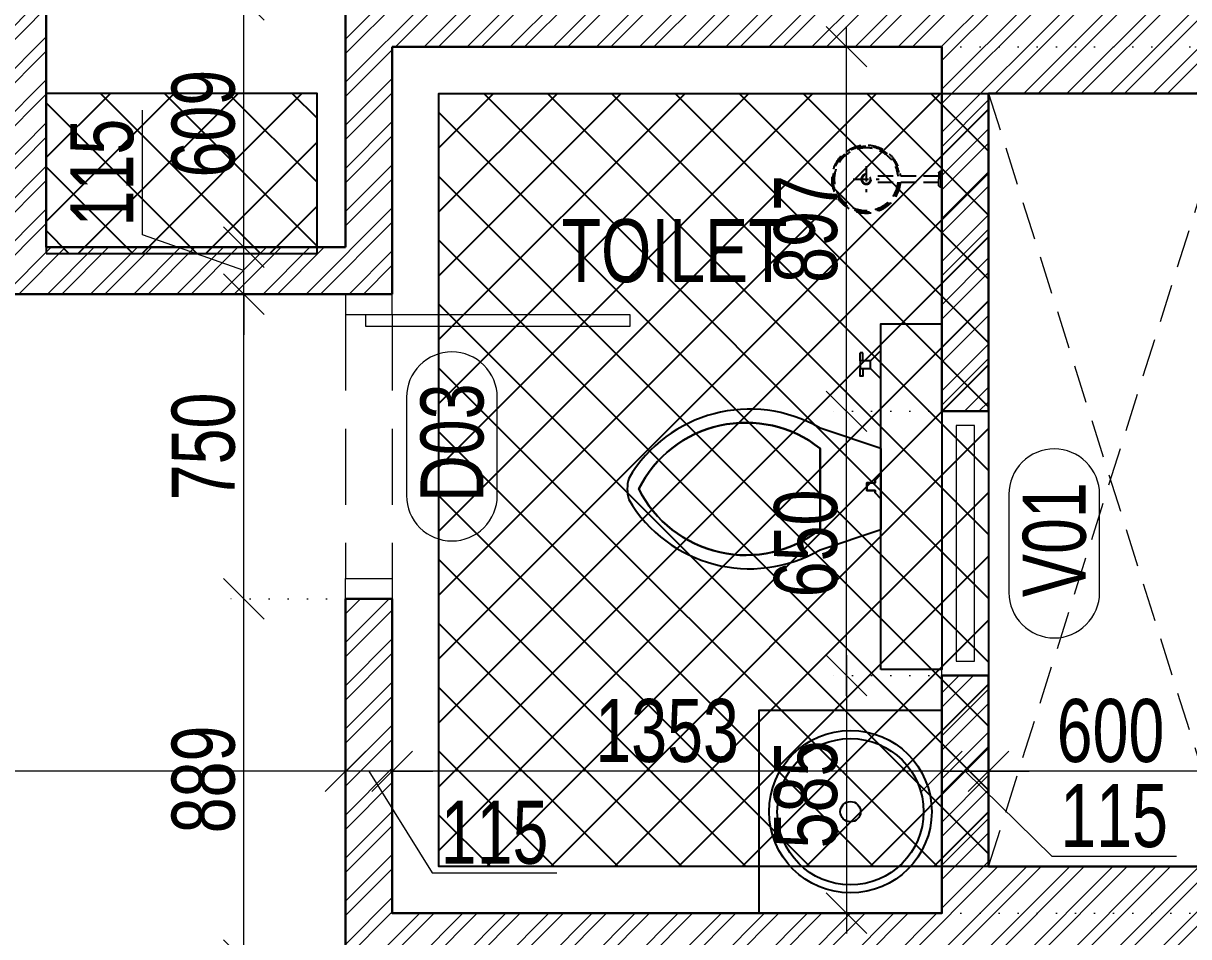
# Model space of a CAD drawing. Header units: inches. Extents: x 785882 to 928568, y 496782 to 576896.
# Drawn here: x 844660 to 847528, y 536820 to 539067 of the extents above; entities that cross this region are included whole.
import ezdxf
from ezdxf.enums import TextEntityAlignment as Align

# ---------------------------------------------------------------- set-up
doc = ezdxf.new("R2010")
doc.units = ezdxf.units.IN
doc.header["$LTSCALE"] = 750
doc.header["$MEASUREMENT"] = 0
for name, pattern in [('DOT', [0.25, 0, -0.25]), ('HIDDEN', [0.375, 0.25, -0.125]), ('HIDDEN2', [0.1875, 0.125, -0.0625])]:
    doc.linetypes.add(name, pattern=pattern)
for name, color, linetype, lineweight in [('DIMENSION WORKING-MSA', 222, 'Continuous', 13), ('DOOR NO-MSA', 4, 'Continuous', 9), ('DOOR-MSA', 50, 'Continuous', 13), ('DOTTED LINE-MSA', 3, 'HIDDEN2', 13), ('TEXT ROOM NAME-MSA', 210, 'Continuous', 13), ('WALL HATCH-MSA', 251, 'Continuous', 9), ('WALL-MSA', 32, 'Continuous', 30), ('WINDOE NO-MAS', 4, 'Continuous', 9), ('WINDOW-MSA', 50, 'Continuous', 13)]:
    doc.layers.add(name, color=color, linetype=linetype, lineweight=lineweight)
doc.layers.add('HATCH-SUNK 300MM-MSA', color=47, linetype='Continuous')
doc.layers.add('P.FIXTURE', color=7, linetype='Continuous')
doc.styles.add('AR', font='swisscl.ttf')
doc.styles.add('Arial-Reg+0.8Sc', font='swisscl.ttf')
doc.styles.add('MtXpl_Swis721_LtCn_B', font='swisscl.ttf')
doc.dimstyles.new('WORKING DIM', dxfattribs={"dimtxt": 155, "dimasz": 100, "dimexe": 50, "dimexo": 0, "dimgap": 20, "dimtad": 1, "dimdec": 0, "dimzin": 0, "dimdsep": 46, "dimtxsty": 'AR', "dimblk": 'OBLIQUE', "dimcen": 0.09, "dimdle": 50, "dimclrd": 256, "dimclre": 250, "dimclrt": 256, "dimadec": 0, "dimazin": 0, "dimtfac": 1, "dimtdec": 0, "dimtofl": 0, "dimtmove": 1, "dimatfit": 0, "dimfxl": 1, "dimtolj": 1, "dimtzin": 0, "dimlwd": -1, "dimlwe": -1, "dimarcsym": 0})
pattern_1 = [(45, (0, 0), (-78.57724, 78.57724), []), (135, (0, 0), (-78.57724, -78.57724), [])]

# ---------------------------------------------------------------- blocks, each defined once
blk = doc.blocks.new('A$Ca69f7aba')
at = {"layer": 'WINDOW-MSA', "ltscale": 5000}
for points in [[(-750, 0), (-700, 0), (-700, -115), (-750, -115)], [(0, 0), (-50, 0), (-50, -115), (0, -115)], [(-50, -50), (-50, -700), (-80, -700), (-80, -50)]]:
    blk.add_lwpolyline(points, close=True, dxfattribs=at)
at = {"layer": 'WINDOW-MSA', "linetype": 'HIDDEN'}
blk.add_lwpolyline([(-50, 0), (-700, 0)], dxfattribs=at)
at = {"layer": 'WINDOW-MSA', "linetype": 'HIDDEN', "elevation": 0}
blk.add_lwpolyline([(-50, -115), (-700, -115)], dxfattribs=at)
blk = doc.blocks.new('t4tgg34')
for points in [[(375405.3, -62759.1), (375390.8, -62744.6), (375390.8, -62738.4), (375370.8, -62738.4), (375370.8, -62719.7), (375390.8, -62719.7), (375390.8, -62713.4), (375405.3, -62699), (375405.3, -62635.1), (375255.5, -62585.2, 0.412342), (374784.6, -62708.9, 0.132891), (374784.6, -62761, 0.412336), (375255.5, -62884.7), (375405.3, -62834.8)], [(375255.5, -62834.8, -0.475238), (374809.5, -62734.9, -0.475243), (375255.5, -62635.1)]]:
    blk.add_lwpolyline(points, format="xyb", close=True)
blk.add_lwpolyline([(375255.5, -62834.8), (375255.5, -62635.1, 0.475243), (374809.5, -62734.9, 0.475238), (375255.5, -62834.8, 0.489246)], format="xyb")
blk.add_lwpolyline([(375405.3, -62635.1), (375405.3, -62699), (375390.8, -62713.4), (375390.8, -62719.7), (375370.8, -62719.7), (375370.8, -62738.4), (375390.8, -62738.4), (375390.8, -62744.6), (375405.3, -62759.1), (375405.3, -62699), (375405.3, -62834.8)])
blk = doc.blocks.new('9')
at = {"linetype": 'Continuous'}
for p, q in [((709869.5, -390414.7), (709869.5, -390433.8)), ((709875.9, -390414.7), (709875.9, -390433.8)), ((709875.9, -390433.8), (709869.5, -390433.8))]:
    blk.add_line(p, q, dxfattribs=at)
for points in [[(709894.9, -390395.7), (709920.3, -390370.3), (709920.3, -390440.1), (709894.9, -390414.7)], [(709875.9, -390395.7), (709875.9, -390376.6), (709869.5, -390376.6), (709869.5, -390395.7)]]:
    blk.add_lwpolyline(points, dxfattribs=at)
blk.add_lwpolyline([(709894.9, -390414.7), (709869.5, -390414.7), (709869.5, -390395.7), (709894.9, -390395.7)], close=True, dxfattribs=at)
blk = doc.blocks.new('SHOWE')
at = {"linetype": 'HIDDEN', "ltscale": 0.2}
for p, q in [((3964447.4, -1171664.5), (3964447.4, -1171728.1)), ((3964261.3, -1171717.9), (3964261.3, -1171674.7)), ((3964261.3, -1171674.7), (3964263.3, -1171674.7)), ((3964264.2, -1171676.3), (3964264.2, -1171716.3)), ((3964268.7, -1171680.5), (3964268.7, -1171696.3)), ((3964268.7, -1171688.6), (3964437.5, -1171688.6)), ((3964268.7, -1171712), (3964268.7, -1171696.3)), ((3964479.2, -1171696.3), (3964415.6, -1171696.3)), ((3964261.3, -1171717.9), (3964263.3, -1171717.9)), ((3964268.7, -1171704), (3964437.5, -1171704))]:
    blk.add_line(p, q, dxfattribs=at)
for radius in [12.5, 10.6]:
    blk.add_circle((3964447.4, -1171696.3), radius, dxfattribs=at)
for centre, radius, start, end in [((3964447.4, -1171696.3), 84.1, 185.2383, 174.7617), ((3964447.4, -1171696.3), 81.4, 185.4105, 174.5895), ((3964447.4, -1171696.3), 78, 185.6496, 174.3504), ((3964262.4, -1171676.3), 1.76, 358.0282, 62.0821), ((3964259.8, -1171685.3), 10.1, 28.3436, 64.2104), ((3964262.4, -1171716.3), 1.76, 297.9179, 1.9718), ((3964259.8, -1171707.2), 10.1, 295.7896, 331.6564)]:
    blk.add_arc(centre, radius, start, end, dxfattribs=at)
blk = doc.blocks.new('_Oblique')
at = {"color": 0, "linetype": 'ByBlock', "lineweight": -2}
blk.add_line((-0.5, -0.5), (0.5, 0.5), dxfattribs=at)
blk = doc.blocks.new('*D158')
at = {"layer": 'Defpoints', "color": 0, "ltscale": 0.25, "transparency": 16777216}
for p in [(846920.9, 536877.6), (849185.9, 536877.6), (847635.9, 536762.6)]:
    blk.add_point(p, dxfattribs=at)
at = {"layer": 'DIMENSION WORKING-MSA', "ltscale": 0.25, "transparency": 16777216}
for p, q in [((849503.1, 536915.2), (849503.1, 537222.1)), ((849185.9, 536877.6), (849185.9, 536977.6)), ((849185.9, 536820.1), (849503.1, 536915.2)), ((849185.9, 536762.6), (849185.9, 536877.6)), ((849185.9, 536762.6), (849185.9, 536662.6))]:
    blk.add_line(p, q, dxfattribs=at)
at = {"layer": 'DIMENSION WORKING-MSA', "color": 250, "linetype": 'DOT', "ltscale": 0.25, "transparency": 16777216}
for p, q in [((846920.9, 536877.6), (849235.9, 536877.6)), ((847635.9, 536762.6), (849235.9, 536762.6))]:
    blk.add_line(p, q, dxfattribs=at)
at = {"layer": 'DIMENSION WORKING-MSA', "ltscale": 0.25, "transparency": 16777216, "xscale": 100, "yscale": 100, "zscale": 100}
for p, rotation in [((849185.9, 536877.6), 270), ((849185.9, 536762.6), 90)]:
    blk.add_blockref('_Oblique', p, dxfattribs=dict(at, rotation=rotation))
at = {"layer": 'DIMENSION WORKING-MSA', "ltscale": 0.25, "transparency": 16777216, "insert": (849404, 537068.6), "char_height": 155, "attachment_point": 5, "rotation": 90, "style": 'AR'}
blk.add_mtext('\\A1;115', dxfattribs=at)
blk = doc.blocks.new('*D159')
at = {"layer": 'Defpoints', "color": 0, "ltscale": 0.25, "transparency": 16777216}
for p in [(846920.9, 539009.8), (849185.9, 539009.8), (846920.9, 536877.6)]:
    blk.add_point(p, dxfattribs=at)
at = {"layer": 'DIMENSION WORKING-MSA', "ltscale": 0.25, "transparency": 16777216}
blk.add_line((849185.9, 536827.6), (849185.9, 539059.8), dxfattribs=at)
at = {"layer": 'DIMENSION WORKING-MSA', "color": 250, "linetype": 'DOT', "ltscale": 0.25, "transparency": 16777216}
for p, q in [((846920.9, 539009.8), (849235.9, 539009.8)), ((846920.9, 536877.6), (849235.9, 536877.6))]:
    blk.add_line(p, q, dxfattribs=at)
at = {"layer": 'DIMENSION WORKING-MSA', "ltscale": 0.25, "transparency": 16777216, "xscale": 100, "yscale": 100, "zscale": 100}
for p, rotation in [((849185.9, 539009.8), 90), ((849185.9, 536877.6), 270)]:
    blk.add_blockref('_Oblique', p, dxfattribs=dict(at, rotation=rotation))
at = {"layer": 'DIMENSION WORKING-MSA', "ltscale": 0.25, "transparency": 16777216, "insert": (849086.5, 537943.7), "char_height": 155, "attachment_point": 5, "rotation": 90, "style": 'AR'}
blk.add_mtext('\\A1;2132', dxfattribs=at)
blk = doc.blocks.new('*D160')
at = {"layer": 'Defpoints', "color": 0, "ltscale": 0.25, "transparency": 16777216}
for p in [(847635.9, 539124.8), (849185.9, 539124.8), (846920.9, 539009.8)]:
    blk.add_point(p, dxfattribs=at)
at = {"layer": 'DIMENSION WORKING-MSA', "ltscale": 0.25, "transparency": 16777216}
for p, q in [((849503.1, 539162.4), (849503.1, 539469.3)), ((849185.9, 539124.8), (849185.9, 539224.8)), ((849185.9, 539067.3), (849503.1, 539162.4)), ((849185.9, 539009.8), (849185.9, 539124.8)), ((849185.9, 539009.8), (849185.9, 538909.8))]:
    blk.add_line(p, q, dxfattribs=at)
at = {"layer": 'DIMENSION WORKING-MSA', "color": 250, "linetype": 'DOT', "ltscale": 0.25, "transparency": 16777216}
for p, q in [((847635.9, 539124.8), (849235.9, 539124.8)), ((846920.9, 539009.8), (849235.9, 539009.8))]:
    blk.add_line(p, q, dxfattribs=at)
at = {"layer": 'DIMENSION WORKING-MSA', "ltscale": 0.25, "transparency": 16777216, "xscale": 100, "yscale": 100, "zscale": 100}
for p, rotation in [((849185.9, 539124.8), 270), ((849185.9, 539009.8), 90)]:
    blk.add_blockref('_Oblique', p, dxfattribs=dict(at, rotation=rotation))
at = {"layer": 'DIMENSION WORKING-MSA', "ltscale": 0.25, "transparency": 16777216, "insert": (849404, 539315.8), "char_height": 155, "attachment_point": 5, "rotation": 90, "style": 'AR'}
blk.add_mtext('\\A1;115', dxfattribs=at)
blk = doc.blocks.new('*D179')
at = {"layer": 'Defpoints', "color": 0, "ltscale": 0.25, "transparency": 16777216}
for p in [(847035.9, 563204), (849835.9, 563204), (847035.9, 504339.5)]:
    blk.add_point(p, dxfattribs=at)
at = {"layer": 'DIMENSION WORKING-MSA', "ltscale": 0.25, "transparency": 16777216}
blk.add_line((849835.9, 504289.5), (849835.9, 563254), dxfattribs=at)
at = {"layer": 'DIMENSION WORKING-MSA', "color": 250, "linetype": 'DOT', "ltscale": 0.25, "transparency": 16777216}
for p, q in [((847035.9, 563204), (849885.9, 563204)), ((847035.9, 504339.5), (849885.9, 504339.5))]:
    blk.add_line(p, q, dxfattribs=at)
at = {"layer": 'DIMENSION WORKING-MSA', "ltscale": 0.25, "transparency": 16777216, "xscale": 100, "yscale": 100, "zscale": 100}
for p, rotation in [((849835.9, 563204), 90), ((849835.9, 504339.5), 270)]:
    blk.add_blockref('_Oblique', p, dxfattribs=dict(at, rotation=rotation))
at = {"layer": 'DIMENSION WORKING-MSA', "ltscale": 0.25, "transparency": 16777216, "insert": (849736.5, 533771.7), "char_height": 155, "attachment_point": 5, "rotation": 90, "style": 'AR'}
blk.add_mtext('\\A1;58865', dxfattribs=at)
blk = doc.blocks.new('Win-Tag-03')
blk.add_lwpolyline([(-130, 120), (130, 120, -0.414214), (250, 0), (250, 0, -0.414214), (130, -120), (-130, -120, -0.414214), (-250, 0), (-250, 0, -0.414214)], format="xyb", close=True)
blk = doc.blocks.new('*D672')
at = {"layer": 'Defpoints', "color": 0, "ltscale": 0.25, "transparency": 16777216}
for p in [(846935.9, 537462.6), (846685.9, 536877.6), (846685.9, 536877.6)]:
    blk.add_point(p, dxfattribs=at)
at = {"layer": 'DIMENSION WORKING-MSA', "ltscale": 0.25, "transparency": 16777216}
blk.add_line((846685.9, 537512.6), (846685.9, 536827.6), dxfattribs=at)
at = {"layer": 'DIMENSION WORKING-MSA', "color": 250, "linetype": 'DOT', "ltscale": 0.25, "transparency": 16777216}
for p, q in [((846935.9, 537462.6), (846635.9, 537462.6)), ((846685.9, 536877.6), (846735.9, 536877.6))]:
    blk.add_line(p, q, dxfattribs=at)
at = {"layer": 'DIMENSION WORKING-MSA', "ltscale": 0.25, "transparency": 16777216, "xscale": 100, "yscale": 100, "zscale": 100}
for p, rotation in [((846685.9, 537462.6), 90), ((846685.9, 536877.6), 270)]:
    blk.add_blockref('_Oblique', p, dxfattribs=dict(at, rotation=rotation))
at = {"layer": 'DIMENSION WORKING-MSA', "ltscale": 0.25, "transparency": 16777216, "insert": (846586.5, 537170.1), "char_height": 155, "attachment_point": 5, "rotation": 90, "style": 'AR'}
blk.add_mtext('\\A1;585', dxfattribs=at)
blk = doc.blocks.new('*D673')
at = {"layer": 'Defpoints', "color": 0, "ltscale": 0.25, "transparency": 16777216}
for p in [(846685.9, 538112.6), (846935.9, 538112.6), (846935.9, 537462.6)]:
    blk.add_point(p, dxfattribs=at)
at = {"layer": 'DIMENSION WORKING-MSA', "ltscale": 0.25, "transparency": 16777216}
blk.add_line((846685.9, 537412.6), (846685.9, 538162.6), dxfattribs=at)
at = {"layer": 'DIMENSION WORKING-MSA', "color": 250, "linetype": 'DOT', "ltscale": 0.25, "transparency": 16777216}
for p, q in [((846935.9, 538112.6), (846635.9, 538112.6)), ((846935.9, 537462.6), (846635.9, 537462.6))]:
    blk.add_line(p, q, dxfattribs=at)
at = {"layer": 'DIMENSION WORKING-MSA', "ltscale": 0.25, "transparency": 16777216, "xscale": 100, "yscale": 100, "zscale": 100}
for p, rotation in [((846685.9, 538112.6), 90), ((846685.9, 537462.6), 270)]:
    blk.add_blockref('_Oblique', p, dxfattribs=dict(at, rotation=rotation))
at = {"layer": 'DIMENSION WORKING-MSA', "ltscale": 0.25, "transparency": 16777216, "insert": (846586.5, 537787.6), "char_height": 155, "attachment_point": 5, "rotation": 90, "style": 'AR'}
blk.add_mtext('\\A1;650', dxfattribs=at)
blk = doc.blocks.new('*D674')
at = {"layer": 'Defpoints', "color": 0, "ltscale": 0.25, "transparency": 16777216}
for p in [(846685.9, 539009.8), (846685.9, 539009.8), (846935.9, 538112.6)]:
    blk.add_point(p, dxfattribs=at)
at = {"layer": 'DIMENSION WORKING-MSA', "ltscale": 0.25, "transparency": 16777216}
blk.add_line((846685.9, 538062.6), (846685.9, 539059.8), dxfattribs=at)
at = {"layer": 'DIMENSION WORKING-MSA', "color": 250, "linetype": 'DOT', "ltscale": 0.25, "transparency": 16777216}
for p, q in [((846685.9, 539009.8), (846735.9, 539009.8)), ((846935.9, 538112.6), (846635.9, 538112.6))]:
    blk.add_line(p, q, dxfattribs=at)
at = {"layer": 'DIMENSION WORKING-MSA', "ltscale": 0.25, "transparency": 16777216, "xscale": 100, "yscale": 100, "zscale": 100}
for p, rotation in [((846685.9, 539009.8), 90), ((846685.9, 538112.6), 270)]:
    blk.add_blockref('_Oblique', p, dxfattribs=dict(at, rotation=rotation))
at = {"layer": 'DIMENSION WORKING-MSA', "ltscale": 0.25, "transparency": 16777216, "insert": (846586.5, 538561.2), "char_height": 155, "attachment_point": 5, "rotation": 90, "style": 'AR'}
blk.add_mtext('\\A1;897', dxfattribs=at)
blk = doc.blocks.new('*D666')
at = {"layer": 'Defpoints', "color": 0, "ltscale": 0.25, "transparency": 16777216}
for p in [(845203.3, 537651.2), (845453.3, 537651.2), (845453.3, 536762.6)]:
    blk.add_point(p, dxfattribs=at)
at = {"layer": 'DIMENSION WORKING-MSA', "ltscale": 0.25, "transparency": 16777216}
blk.add_line((845203.3, 536712.6), (845203.3, 537701.2), dxfattribs=at)
at = {"layer": 'DIMENSION WORKING-MSA', "color": 250, "linetype": 'DOT', "ltscale": 0.25, "transparency": 16777216}
for p, q in [((845453.3, 537651.2), (845153.3, 537651.2)), ((845453.3, 536762.6), (845153.3, 536762.6))]:
    blk.add_line(p, q, dxfattribs=at)
at = {"layer": 'DIMENSION WORKING-MSA', "ltscale": 0.25, "transparency": 16777216, "xscale": 100, "yscale": 100, "zscale": 100}
for p, rotation in [((845203.3, 537651.2), 90), ((845203.3, 536762.6), 270)]:
    blk.add_blockref('_Oblique', p, dxfattribs=dict(at, rotation=rotation))
at = {"layer": 'DIMENSION WORKING-MSA', "ltscale": 0.25, "transparency": 16777216, "insert": (845104, 537206.9), "char_height": 155, "attachment_point": 5, "rotation": 90, "style": 'AR'}
blk.add_mtext('\\A1;889', dxfattribs=at)
blk = doc.blocks.new('*D667')
at = {"layer": 'Defpoints', "color": 0, "ltscale": 0.25, "transparency": 16777216}
for p in [(845203.3, 538401.2), (845203.3, 538401.2), (845453.3, 537651.2)]:
    blk.add_point(p, dxfattribs=at)
at = {"layer": 'DIMENSION WORKING-MSA', "ltscale": 0.25, "transparency": 16777216}
blk.add_line((845203.3, 537601.2), (845203.3, 538451.2), dxfattribs=at)
at = {"layer": 'DIMENSION WORKING-MSA', "color": 250, "linetype": 'DOT', "ltscale": 0.25, "transparency": 16777216}
for p, q in [((845203.3, 538401.2), (845153.3, 538401.2)), ((845453.3, 537651.2), (845153.3, 537651.2))]:
    blk.add_line(p, q, dxfattribs=at)
at = {"layer": 'DIMENSION WORKING-MSA', "ltscale": 0.25, "transparency": 16777216, "xscale": 100, "yscale": 100, "zscale": 100}
for p, rotation in [((845203.3, 538401.2), 90), ((845203.3, 537651.2), 270)]:
    blk.add_blockref('_Oblique', p, dxfattribs=dict(at, rotation=rotation))
at = {"layer": 'DIMENSION WORKING-MSA', "ltscale": 0.25, "transparency": 16777216, "insert": (845104, 538026.2), "char_height": 155, "attachment_point": 5, "rotation": 90, "style": 'AR'}
blk.add_mtext('\\A1;750', dxfattribs=at)
blk = doc.blocks.new('*D668')
at = {"layer": 'Defpoints', "color": 0, "ltscale": 0.25, "transparency": 16777216}
for p in [(845203.3, 538516.2), (845203.3, 538516.2), (845203.3, 538401.2)]:
    blk.add_point(p, dxfattribs=at)
at = {"layer": 'DIMENSION WORKING-MSA', "ltscale": 0.25, "transparency": 16777216}
for p, q in [((844953.3, 538546.6), (844953.3, 538853.4)), ((845203.3, 538516.2), (845203.3, 538616.2)), ((845203.3, 538458.7), (844953.3, 538546.6)), ((845203.3, 538401.2), (845203.3, 538516.2)), ((845203.3, 538401.2), (845203.3, 538301.2))]:
    blk.add_line(p, q, dxfattribs=at)
at = {"layer": 'DIMENSION WORKING-MSA', "color": 250, "linetype": 'DOT', "ltscale": 0.25, "transparency": 16777216}
for p, q in [((845203.3, 538516.2), (845153.3, 538516.2)), ((845203.3, 538401.2), (845153.3, 538401.2))]:
    blk.add_line(p, q, dxfattribs=at)
at = {"layer": 'DIMENSION WORKING-MSA', "ltscale": 0.25, "transparency": 16777216, "xscale": 100, "yscale": 100, "zscale": 100}
for p, rotation in [((845203.3, 538516.2), 270), ((845203.3, 538401.2), 90)]:
    blk.add_blockref('_Oblique', p, dxfattribs=dict(at, rotation=rotation))
at = {"layer": 'DIMENSION WORKING-MSA', "ltscale": 0.25, "transparency": 16777216, "insert": (844854.3, 538700), "char_height": 155, "attachment_point": 5, "rotation": 90, "style": 'AR'}
blk.add_mtext('\\A1;115', dxfattribs=at)
blk = doc.blocks.new('*D669')
at = {"layer": 'Defpoints', "color": 0, "ltscale": 0.25, "transparency": 16777216}
for p in [(845203.3, 539124.8), (845453.3, 539124.8), (845203.3, 538516.2)]:
    blk.add_point(p, dxfattribs=at)
at = {"layer": 'DIMENSION WORKING-MSA', "ltscale": 0.25, "transparency": 16777216}
blk.add_line((845203.3, 538466.2), (845203.3, 539174.8), dxfattribs=at)
at = {"layer": 'DIMENSION WORKING-MSA', "color": 250, "linetype": 'DOT', "ltscale": 0.25, "transparency": 16777216}
for p, q in [((845453.3, 539124.8), (845153.3, 539124.8)), ((845203.3, 538516.2), (845153.3, 538516.2))]:
    blk.add_line(p, q, dxfattribs=at)
at = {"layer": 'DIMENSION WORKING-MSA', "ltscale": 0.25, "transparency": 16777216, "xscale": 100, "yscale": 100, "zscale": 100}
for p, rotation in [((845203.3, 539124.8), 90), ((845203.3, 538516.2), 270)]:
    blk.add_blockref('_Oblique', p, dxfattribs=dict(at, rotation=rotation))
at = {"layer": 'DIMENSION WORKING-MSA', "ltscale": 0.25, "transparency": 16777216, "insert": (845104, 538820.5), "char_height": 155, "attachment_point": 5, "rotation": 90, "style": 'AR'}
blk.add_mtext('\\A1;609', dxfattribs=at)
blk = doc.blocks.new('*D637')
at = {"layer": 'Defpoints', "color": 0, "ltscale": 0.25, "transparency": 16777216}
for p in [(847035.9, 537226.9), (847035.9, 536992.6), (847635.9, 536992.6)]:
    blk.add_point(p, dxfattribs=at)
at = {"layer": 'DIMENSION WORKING-MSA', "color": 250, "linetype": 'DOT', "ltscale": 0.25, "transparency": 16777216}
for p, q in [((847035.9, 536992.6), (847035.9, 537276.9)), ((847635.9, 536992.6), (847635.9, 537276.9))]:
    blk.add_line(p, q, dxfattribs=at)
at = {"layer": 'DIMENSION WORKING-MSA', "ltscale": 0.25, "transparency": 16777216}
blk.add_line((847685.9, 537226.9), (846985.9, 537226.9), dxfattribs=at)
at = {"layer": 'DIMENSION WORKING-MSA', "ltscale": 0.25, "transparency": 16777216, "xscale": 100, "yscale": 100, "zscale": 100, "rotation": 180}
blk.add_blockref('_Oblique', (847035.9, 537226.9), dxfattribs=at)
at = {"layer": 'DIMENSION WORKING-MSA', "ltscale": 0.25, "transparency": 16777216, "xscale": 100, "yscale": 100, "zscale": 100}
blk.add_blockref('_Oblique', (847635.9, 537226.9), dxfattribs=at)
at = {"layer": 'DIMENSION WORKING-MSA', "ltscale": 0.25, "transparency": 16777216, "insert": (847335.9, 537326.2), "char_height": 155, "attachment_point": 5, "style": 'AR'}
blk.add_mtext('\\A1;600', dxfattribs=at)
blk = doc.blocks.new('*D638')
at = {"layer": 'Defpoints', "color": 0, "ltscale": 0.25, "transparency": 16777216}
for p in [(845568.3, 537226.9), (845568.3, 536877.6), (846920.9, 536877.6)]:
    blk.add_point(p, dxfattribs=at)
at = {"layer": 'DIMENSION WORKING-MSA', "color": 250, "linetype": 'DOT', "ltscale": 0.25, "transparency": 16777216}
for p, q in [((845568.3, 536877.6), (845568.3, 537276.9)), ((846920.9, 536877.6), (846920.9, 537276.9))]:
    blk.add_line(p, q, dxfattribs=at)
at = {"layer": 'DIMENSION WORKING-MSA', "ltscale": 0.25, "transparency": 16777216}
blk.add_line((846970.9, 537226.9), (845518.3, 537226.9), dxfattribs=at)
at = {"layer": 'DIMENSION WORKING-MSA', "ltscale": 0.25, "transparency": 16777216, "xscale": 100, "yscale": 100, "zscale": 100, "rotation": 180}
blk.add_blockref('_Oblique', (845568.3, 537226.9), dxfattribs=at)
at = {"layer": 'DIMENSION WORKING-MSA', "ltscale": 0.25, "transparency": 16777216, "xscale": 100, "yscale": 100, "zscale": 100}
blk.add_blockref('_Oblique', (846920.9, 537226.9), dxfattribs=at)
at = {"layer": 'DIMENSION WORKING-MSA', "ltscale": 0.25, "transparency": 16777216, "insert": (846244.6, 537326.3), "char_height": 155, "attachment_point": 5, "style": 'AR'}
blk.add_mtext('\\A1;1353', dxfattribs=at)
blk = doc.blocks.new('*D639')
at = {"layer": 'Defpoints', "color": 0, "ltscale": 0.25, "transparency": 16777216}
for p in [(847035.9, 537226.9), (847035.9, 536992.6), (846920.9, 536877.6)]:
    blk.add_point(p, dxfattribs=at)
at = {"layer": 'DIMENSION WORKING-MSA', "color": 250, "linetype": 'DOT', "ltscale": 0.25, "transparency": 16777216}
for p, q in [((846920.9, 536877.6), (846920.9, 537276.9)), ((847035.9, 536992.6), (847035.9, 537276.9))]:
    blk.add_line(p, q, dxfattribs=at)
at = {"layer": 'DIMENSION WORKING-MSA', "ltscale": 0.25, "transparency": 16777216}
for p, q in [((846920.9, 537226.9), (846820.9, 537226.9)), ((846920.9, 537226.9), (847035.9, 537226.9)), ((846978.4, 537226.9), (847191.4, 537017.8)), ((847035.9, 537226.9), (847135.9, 537226.9)), ((847191.4, 537017.8), (847498.2, 537017.8))]:
    blk.add_line(p, q, dxfattribs=at)
at = {"layer": 'DIMENSION WORKING-MSA', "ltscale": 0.25, "transparency": 16777216, "xscale": 100, "yscale": 100, "zscale": 100}
blk.add_blockref('_Oblique', (846920.9, 537226.9), dxfattribs=at)
at = {"layer": 'DIMENSION WORKING-MSA', "ltscale": 0.25, "transparency": 16777216, "xscale": 100, "yscale": 100, "zscale": 100, "rotation": 180}
blk.add_blockref('_Oblique', (847035.9, 537226.9), dxfattribs=at)
at = {"layer": 'DIMENSION WORKING-MSA', "ltscale": 0.25, "transparency": 16777216, "insert": (847344.8, 537116.9), "char_height": 155, "attachment_point": 5, "style": 'AR'}
blk.add_mtext('\\A1;115', dxfattribs=at)
blk = doc.blocks.new('*D640')
at = {"layer": 'Defpoints', "color": 0, "ltscale": 0.25, "transparency": 16777216}
for p in [(845453.3, 537226.9), (845453.3, 537226.9), (845568.3, 537226.9)]:
    blk.add_point(p, dxfattribs=at)
at = {"layer": 'DIMENSION WORKING-MSA', "color": 250, "linetype": 'DOT', "ltscale": 0.25, "transparency": 16777216}
for p, q in [((845453.3, 537226.9), (845453.3, 537276.9)), ((845568.3, 537226.9), (845568.3, 537276.9))]:
    blk.add_line(p, q, dxfattribs=at)
at = {"layer": 'DIMENSION WORKING-MSA', "ltscale": 0.25, "transparency": 16777216}
for p, q in [((845453.3, 537226.9), (845353.3, 537226.9)), ((845568.3, 537226.9), (845453.3, 537226.9)), ((845510.8, 537226.9), (845666.6, 536976.9)), ((845568.3, 537226.9), (845668.3, 537226.9)), ((845666.6, 536976.9), (845973.4, 536976.9))]:
    blk.add_line(p, q, dxfattribs=at)
at = {"layer": 'DIMENSION WORKING-MSA', "ltscale": 0.25, "transparency": 16777216, "xscale": 100, "yscale": 100, "zscale": 100}
blk.add_blockref('_Oblique', (845453.3, 537226.9), dxfattribs=at)
at = {"layer": 'DIMENSION WORKING-MSA', "ltscale": 0.25, "transparency": 16777216, "xscale": 100, "yscale": 100, "zscale": 100, "rotation": 180}
blk.add_blockref('_Oblique', (845568.3, 537226.9), dxfattribs=at)
at = {"layer": 'DIMENSION WORKING-MSA', "ltscale": 0.25, "transparency": 16777216, "insert": (845820, 537075.9), "char_height": 155, "attachment_point": 5, "style": 'AR'}
blk.add_mtext('\\A1;115', dxfattribs=at)
blk = doc.blocks.new('*D641')
at = {"layer": 'Defpoints', "color": 0, "ltscale": 0.25, "transparency": 16777216}
for p in [(841263, 537226.9), (841263, 537226.9), (845453.3, 537226.9)]:
    blk.add_point(p, dxfattribs=at)
at = {"layer": 'DIMENSION WORKING-MSA', "color": 250, "linetype": 'DOT', "ltscale": 0.25, "transparency": 16777216}
for p, q in [((841263, 537226.9), (841263, 537276.9)), ((845453.3, 537226.9), (845453.3, 537276.9))]:
    blk.add_line(p, q, dxfattribs=at)
at = {"layer": 'DIMENSION WORKING-MSA', "ltscale": 0.25, "transparency": 16777216}
blk.add_line((845503.3, 537226.9), (841213, 537226.9), dxfattribs=at)
at = {"layer": 'DIMENSION WORKING-MSA', "ltscale": 0.25, "transparency": 16777216, "xscale": 100, "yscale": 100, "zscale": 100, "rotation": 180}
blk.add_blockref('_Oblique', (841263, 537226.9), dxfattribs=at)
at = {"layer": 'DIMENSION WORKING-MSA', "ltscale": 0.25, "transparency": 16777216, "xscale": 100, "yscale": 100, "zscale": 100}
blk.add_blockref('_Oblique', (845453.3, 537226.9), dxfattribs=at)
at = {"layer": 'DIMENSION WORKING-MSA', "ltscale": 0.25, "transparency": 16777216, "insert": (844011.6, 537326.2), "char_height": 155, "attachment_point": 5, "style": 'AR'}
blk.add_mtext('\\A1;4190', dxfattribs=at)
blk = doc.blocks.new('A$C59c041b7')
at = {"layer": 'HATCH-SUNK 300MM-MSA', "transparency": 33554559}
h = blk.add_hatch(dxfattribs=at)
h.set_pattern_fill('ANSI37', color=256, scale=35)
h.set_pattern_definition(pattern_1)
h.paths.add_polyline_path([(18407, -24702.8), (19073.8, -24702.8), (19073.8, -24309.2), (18407, -24309.2)])
h = blk.add_hatch(dxfattribs=at)
h.set_pattern_fill('ANSI37', color=256, scale=35)
h.set_pattern_definition(pattern_1)
h.paths.add_polyline_path([(20726.4, -26211.4), (19373.8, -26211.4), (19373.8, -24309.2), (20726.4, -24309.2)])
at = {"layer": 'HATCH-SUNK 300MM-MSA'}
for points in [[(18407, -24702.8), (19073.8, -24702.8), (19073.8, -24309.2), (18407, -24309.2)], [(20726.4, -26211.4), (19373.8, -26211.4), (19373.8, -24309.2), (20726.4, -24309.2)]]:
    blk.add_lwpolyline(points, close=True, dxfattribs=at)

msp = doc.modelspace()

# ---------------------------------------------------------------- hatches: boundary and pattern name
at = {"layer": 'WALL HATCH-MSA'}
h = msp.add_hatch(dxfattribs=at)
h.set_pattern_fill('ANSI32', color=256, scale=200)
h.paths.add_polyline_path([(847635.9, 538894.8), (847635.9, 539124.8), (845453.3, 539124.8), (845453.3, 538516.2), (844716.5, 538516.2), (844716.5, 539124.8), (844601.5, 539124.8), (844601.5, 538516.2), (841263, 538516.2), (841263, 538951.2), (841148, 538951.2), (841148, 538401.2), (845568.3, 538401.2), (845568.3, 539009.8), (846920.9, 539009.8), (846920.9, 538112.6), (847035.9, 538112.6), (847035.9, 538894.8)])
h = msp.add_hatch(dxfattribs=at)
h.set_pattern_fill('ANSI32', color=256, scale=200)
h.paths.add_polyline_path([(847035.9, 536992.6), (847035.9, 537462.6), (846920.9, 537462.6), (846920.9, 536877.6), (845568.3, 536877.6), (845568.3, 537651.2), (845453.3, 537651.2), (845453.3, 536762.6), (847635.9, 536762.6), (847635.9, 536992.6)])

# ---------------------------------------------------------------- linework, layer by layer
at = {"layer": 'DOTTED LINE-MSA'}
for points in [[(847035.9, 536992.6), (847635.9, 538894.8)], [(847035.9, 538894.8), (847635.9, 536992.6)]]:
    msp.add_lwpolyline(points, dxfattribs=at)
at = {"layer": 'P.FIXTURE'}
for points in [[(846770.9, 537477.6), (846770.9, 538327.6), (846920.9, 538327.6), (846920.9, 537477.6)], [(846920.9, 536877.6), (846470.9, 536877.6), (846470.9, 537377.6), (846920.9, 537377.6)]]:
    msp.add_lwpolyline(points, close=True, dxfattribs=at)
for radius in [200, 180, 25]:
    msp.add_circle((846695.9, 537127.6), radius, dxfattribs=at)
at = {"layer": 'WALL-MSA'}
for p, q in [((844716.5, 539124.8), (844716.5, 538516.2)), ((845453.3, 538516.2), (845453.3, 539124.8)), ((845568.3, 538401.2, 0), (845568.3, 539009.8)), ((846920.9, 539009.8), (845568.3, 539009.8)), ((846920.9, 539009.8), (846920.9, 538112.6)), ((847035.9, 538894.8), (847035.9, 538112.6)), ((847635.9, 538894.8), (847035.9, 538894.8)), ((845453.3, 538516.2), (844716.5, 538516.2)), ((845568.3, 538401.2), (841148, 538401.2)), ((846920.9, 538112.6), (847035.9, 538112.6)), ((845453.3, 537651.2), (845568.3, 537651.2)), ((845453.3, 537651.2), (845453.3, 536762.6)), ((845568.3, 537651.2), (845568.3, 536877.6, 0)), ((846920.9, 537462.6), (846920.9, 536877.6)), ((846920.9, 537462.6), (847035.9, 537462.6)), ((847035.9, 537462.6), (847035.9, 536992.6)), ((847035.9, 536992.6), (847635.9, 536992.6)), ((845568.3, 536877.6), (846920.9, 536877.6))]:
    msp.add_line(p, q, dxfattribs=at)
at = {"layer": 'WINDOW-MSA'}
for p, q in [((846920.9, 537462.6), (846920.9, 538112.6)), ((847035.9, 537462.6), (847035.9, 538112.6))]:
    msp.add_line(p, q, dxfattribs=at)
msp.add_lwpolyline([(846955.9, 538077.6), (846955.9, 537497.6), (847000.9, 537497.6), (847000.9, 538077.6)], close=True, dxfattribs=at)

# ---------------------------------------------------------------- block references
at = {"layer": 'DOOR NO-MSA', "xscale": -0.9300595238095237, "yscale": 0.9300595238095237, "zscale": 0.9300595238095237, "rotation": 90.00000000000007}
msp.add_blockref('Win-Tag-03', (845715, 538026.2, 0), dxfattribs=at)
at = {"layer": 'DOOR-MSA', "rotation": 90.00000000000004}
msp.add_blockref('A$Ca69f7aba', (845453.3, 538401.2), dxfattribs=at)
at = {"layer": 'HATCH-SUNK 300MM-MSA'}
msp.add_blockref('A$C59c041b7', (826309.5, 563204), dxfattribs=at)
at = {"layer": 'P.FIXTURE', "lineweight": 30, "xscale": -1}
msp.add_blockref('SHOWE', (4811182.2, 1710380), dxfattribs=at)
at = {"layer": 'P.FIXTURE', "xscale": -1, "rotation": 180}
msp.add_blockref('9', (136850.5, 147822.4), dxfattribs=at)
at = {"layer": 'P.FIXTURE'}
msp.add_blockref('t4tgg34', (471365.6, 600656.6), dxfattribs=at)
at = {"layer": 'WINDOE NO-MAS', "xscale": -0.9300595238095237, "yscale": 0.9300595238095237, "zscale": 0.9300595238095237, "rotation": 90.00000000000007}
msp.add_blockref('Win-Tag-03', (847197.5, 537787.6), dxfattribs=at)

# ---------------------------------------------------------------- texts
at = {"layer": 'DOOR NO-MSA', "style": 'Arial-Reg+0.8Sc'}
msp.add_text('D03', height=155, rotation=90, dxfattribs=at).set_placement((845715.2, 538035.5, 0), align=Align.MIDDLE_CENTER)
at = {"layer": 'TEXT ROOM NAME-MSA', "lineweight": 0, "style": 'MtXpl_Swis721_LtCn_B'}
msp.add_text('TOILET', height=155, dxfattribs=at).set_placement((845985, 538430.4))
at = {"layer": 'WINDOE NO-MAS', "style": 'Arial-Reg+0.8Sc'}
msp.add_text('V01', height=155, rotation=90, dxfattribs=at).set_placement((847197.5, 537796.9), align=Align.MIDDLE_CENTER)

# ---------------------------------------------------------------- dimensions: what is measured, and where the dimension line sits
at = {"layer": 'DIMENSION WORKING-MSA', "ltscale": 0.25}
for base, p1, p2, angle, picture, middle in [((849835.8949533, 563203.9564724), (847035.8949528, 504339.4564721), (847035.8949528, 563203.9564724), 90, '*D179', (849736.5158577, 533771.7064723)), ((849185.9, 539124.8), (846920.9, 539009.8), (847635.9, 539124.8), 90, '*D160', (849404, 539182.4)), ((845203.3, 539124.8), (845203.3, 538516.2), (845453.3, 539124.8), 90, '*D669', (845104, 538820.5)), ((846685.9, 539009.8), (846935.9, 538112.6), (846685.9, 539009.8), 90, '*D674', (846586.5, 538561.2)), ((849185.9, 539009.8), (846920.9, 536877.6), (846920.9, 539009.8), 90, '*D159', (849086.5, 537943.7)), ((845203.3, 538401.2), (845453.3, 537651.2), (845203.3, 538401.2), 90, '*D667', (845104, 538026.2)), ((846685.9, 538112.6), (846935.9, 537462.6), (846935.9, 538112.6), 90, '*D673', (846586.5, 537787.6)), ((845203.3, 537651.2), (845453.3, 536762.6), (845453.3, 537651.2), 90, '*D666', (845104, 537206.9)), ((846685.9, 536877.6), (846935.9, 537462.6), (846685.9, 536877.6), 90, '*D672', (846586.5, 537170.1)), ((845568.3, 537226.9), (846920.9, 536877.6), (845568.3, 536877.6), 180, '*D638', (846244.6, 537326.3)), ((847035.9, 537226.9), (847635.9, 536992.6), (847035.9, 536992.6), 180, '*D637', (847335.9, 537326.2)), ((849185.9, 536877.6), (847635.9, 536762.6), (846920.9, 536877.6), 90, '*D158', (849404, 536935.2))]:
    dim = msp.add_linear_dim(base=base, p1=p1, p2=p2, angle=angle, dimstyle='WORKING DIM', dxfattribs=at)
    dim.commit()
    dim.dimension.update_dxf_attribs({"geometry": picture, "text_midpoint": middle})
for base, p1, p2, angle, picture, middle in [((845203.3, 538516.2), (845203.3, 538401.2), (845203.3, 538516.2), 90, '*D668', (844953.3, 538566.6)), ((841263, 537226.9), (845453.3, 537226.9), (841263, 537226.9), 180, '*D641', (844011.6, 537226.9)), ((845453.3, 537226.9), (845568.3, 537226.9), (845453.3, 537226.9), 180, '*D640', (845686.6, 536976.9)), ((847035.9, 537226.9), (846920.9, 536877.6), (847035.9, 536992.6), 180, '*D639', (847211.4, 537017.8))]:
    dim = msp.add_linear_dim(base=base, p1=p1, p2=p2, angle=angle, dimstyle='WORKING DIM', dxfattribs=at)
    dim.commit()
    dim.dimension.update_dxf_attribs({"geometry": picture, "text_midpoint": middle, "dimtype": 160})

doc.saveas('drawing.dxf')
